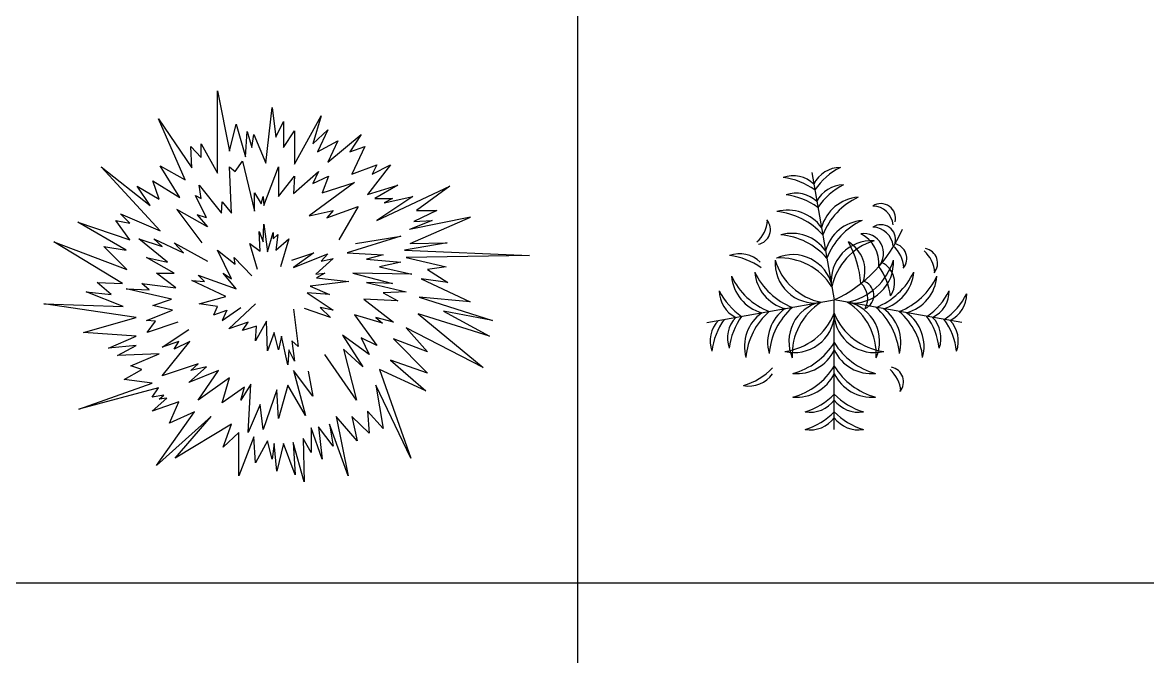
# Model space of a CAD drawing. Header units: inches. Extents: x 7658 to 73799, y 48 to 40262.
# Drawn here: x 53208 to 57548, y 7494 to 9939 of the extents above; entities that cross this region are included whole.
import ezdxf

# ---------------------------------------------------------------- set-up
doc = ezdxf.new("R2010")
doc.units = ezdxf.units.IN
doc.layers.add('www.cad-blocks.net', color=7, linetype='Continuous')

# ---------------------------------------------------------------- blocks, each defined once
blk = doc.blocks.new('A$C516926BB')
for p, q in [((43.9625, 38.5194), (43.9625, 0)), ((0, 7.0831), (60.3118, 7.0831))]:
    blk.add_line(p, q)
blk = doc.blocks.new('A$C4B2F0D41')
for p, q in [((0.671, 1.5073), (0.7173, 1.2754)), ((0.671, 1.1897), (0.671, 1.5073)), ((0.8566, 1.2287), (0.8816, 1.4428)), ((0.8816, 1.4428), (0.8961, 1.3285)), ((0.4428, 1.4002), (0.5712, 1.211)), ((0.5463, 1.1647), (0.4428, 1.4002)), ((0.8961, 1.3285), (0.9247, 1.3893)), ((0.9247, 1.3893), (0.9247, 1.2895)), ((0.9673, 1.2251), (1.0708, 1.4106)), ((1.0708, 1.4106), (1.0385, 1.3036)), ((0.7173, 1.2754), (0.7423, 1.3789)), ((0.7423, 1.3789), (0.7781, 1.2536)), ((0.7781, 1.2536), (0.7854, 1.3503)), ((0.7854, 1.3503), (0.8031, 1.2895)), ((0.9247, 1.2895), (0.9673, 1.3539)), ((0.9673, 1.3539), (0.9673, 1.2251)), ((1.0385, 1.3036), (1.0957, 1.3571)), ((1.0957, 1.3571), (1.0567, 1.2718)), ((0.6071, 1.3036), (0.671, 1.1897)), ((0.6071, 1.25), (0.6071, 1.3036)), ((0.8031, 1.2895), (0.8103, 1.3394)), ((0.8103, 1.3394), (0.8566, 1.2287)), ((1.0567, 1.2718), (1.1352, 1.3144)), ((1.0957, 1.2323), (1.2246, 1.3394)), ((1.1352, 1.3144), (1.0957, 1.2323)), ((1.2246, 1.3394), (1.1815, 1.2718)), ((0.5676, 1.2931), (0.6071, 1.25)), ((0.5712, 1.211), (0.5676, 1.2931)), ((1.1815, 1.2718), (1.2386, 1.2931)), ((1.2386, 1.2931), (1.1887, 1.186)), ((0.4496, 1.2183), (0.5463, 1.1647)), ((0.5249, 1.0967), (0.4496, 1.2183)), ((0.7391, 1.1969), (0.7677, 1.2359)), ((0.7677, 1.2359), (0.814, 1.0431)), ((1.1887, 1.186), (1.2849, 1.2219)), ((1.3384, 1.2219), (1.2495, 1.1075)), ((1.2672, 1.186), (1.3384, 1.2219)), ((1.2849, 1.2219), (1.2672, 1.186)), ((0.2214, 1.2146), (0.4106, 1.0649)), ((0.4496, 0.9683), (0.2214, 1.2146)), ((0.7173, 1.2146), (0.7391, 1.1969)), ((0.7246, 1.0363), (0.7173, 1.2146)), ((0.8498, 1.0649), (0.9065, 1.2146)), ((0.9065, 1.2146), (0.9065, 1.1003)), ((0.9065, 1.1003), (0.9673, 1.1788)), ((0.9637, 1.1112), (1.0603, 1.1969)), ((0.9673, 1.1788), (0.9637, 1.1112)), ((1.0603, 1.1969), (1.0385, 1.1502)), ((1.0385, 1.1502), (1.0993, 1.1788)), ((1.0993, 1.1788), (1.0744, 1.1148)), ((0.3607, 1.1398), (0.446, 1.0898)), ((0.4106, 1.0649), (0.3607, 1.1398)), ((0.421, 1.1611), (0.5249, 1.0967)), ((0.446, 1.0898), (0.421, 1.1611)), ((0.5998, 1.1434), (0.6856, 1.0363)), ((0.6071, 1.093), (0.5998, 1.1434)), ((1.1996, 1.1538), (1.0245, 1.0254)), ((1.0744, 1.1148), (1.1996, 1.1538)), ((1.2495, 1.1075), (1.367, 1.1434)), ((1.367, 1.1434), (1.2781, 1.093)), ((1.2849, 1.0077), (1.5671, 1.1398)), ((1.5671, 1.1398), (1.4387, 1.0467)), ((0.5853, 1.1039), (0.6071, 1.093)), ((0.6284, 1.0182), (0.5853, 1.1039)), ((0.814, 1.1148), (0.8389, 1.0717)), ((0.814, 1.0431), (0.814, 1.1148)), ((0.8389, 1.0717), (0.8462, 1.1003)), ((0.8462, 1.1003), (0.8498, 1.0649)), ((1.2781, 1.093), (1.3457, 1.093)), ((1.4242, 1.1003), (1.2849, 1.0077)), ((1.3135, 1.0753), (1.4242, 1.1003)), ((1.3457, 1.093), (1.3135, 1.0753)), ((0.5141, 1.0504), (0.6102, 0.922)), ((0.632, 0.9828), (0.5141, 1.0504)), ((0.6856, 1.0363), (0.6887, 1.079)), ((0.6887, 1.079), (0.7246, 1.0363)), ((1.0245, 1.0254), (1.1175, 1.0467)), ((1.0921, 1.0182), (1.2137, 1.0613)), ((1.1175, 1.0467), (1.0921, 1.0182)), ((1.2137, 1.0613), (1.1388, 0.9329)), ((1.5172, 1.0467), (1.4278, 1.0041)), ((1.4387, 1.0467), (1.5172, 1.0467)), ((0.132, 1.0005), (0.3321, 0.9329)), ((0.3176, 0.8934), (0.132, 1.0005)), ((0.2786, 1.0077), (0.3321, 0.9968)), ((0.3321, 0.9329), (0.2786, 1.0077)), ((0.2963, 1.0327), (0.4496, 0.9683)), ((0.3321, 0.9968), (0.2963, 1.0327)), ((0.5925, 1.029), (0.632, 0.9828)), ((0.6284, 1.0182), (0.5925, 1.029)), ((1.6473, 1.0202), (1.4111, 0.973)), ((1.4991, 1.0077), (1.4111, 0.973)), ((1.4138, 0.9183), (1.6473, 1.0202)), ((1.4278, 1.0041), (1.4991, 1.0077)), ((0.8316, 0.9646), (0.8462, 0.9256)), ((0.8353, 0.8898), (0.8316, 0.9646)), ((0.8462, 0.9256), (0.8498, 0.9932)), ((0.8498, 0.9932), (0.8639, 0.8861)), ((0.8639, 0.8861), (0.8852, 0.9614)), ((0.8852, 0.9614), (0.8852, 0.9365)), ((0.0395, 0.9256), (0.3212, 0.8185)), ((0.3035, 0.765), (0.0395, 0.9256)), ((0.3675, 0.9365), (0.4569, 0.9079)), ((0.4782, 0.8471), (0.3675, 0.9365)), ((0.4247, 0.9365), (0.539, 0.883)), ((0.4569, 0.9079), (0.4247, 0.9365)), ((0.5032, 0.922), (0.632, 0.8507)), ((0.539, 0.883), (0.5032, 0.922)), ((0.8244, 0.8185), (0.7958, 0.9183)), ((0.7958, 0.9183), (0.8353, 0.8898)), ((0.8852, 0.9365), (0.9033, 0.9542)), ((0.9033, 0.9542), (0.8961, 0.8934)), ((0.8961, 0.8934), (0.946, 0.9365)), ((0.946, 0.9365), (0.9138, 0.8294)), ((1.3779, 0.9469), (1.171, 0.883)), ((1.2028, 0.9183), (1.3779, 0.9469)), ((1.5562, 0.922), (1.392, 0.8934)), ((1.4138, 0.9183), (1.5562, 0.922)), ((0.2318, 0.9079), (0.3176, 0.8934)), ((0.3212, 0.8185), (0.2318, 0.9079)), ((0.671, 0.8934), (0.7391, 0.8398)), ((0.7246, 0.7827), (0.671, 0.8934)), ((0.9569, 0.8544), (1.0422, 0.883)), ((1.0422, 0.883), (0.9637, 0.8258)), ((0.9637, 0.8258), (1.0957, 0.8793)), ((1.0957, 0.8793), (1.0708, 0.8507)), ((1.171, 0.883), (1.3099, 0.8757)), ((1.3099, 0.8757), (1.2459, 0.858)), ((1.392, 0.8934), (1.8743, 0.8721)), ((1.8743, 0.8721), (1.3992, 0.8648)), ((0.3961, 0.8648), (0.4782, 0.8471)), ((0.5032, 0.8045), (0.3961, 0.8648)), ((0.7355, 0.8648), (0.8031, 0.7936)), ((0.7391, 0.8398), (0.7355, 0.8648)), ((1.1175, 0.8612), (1.0494, 0.8008)), ((1.0708, 0.8507), (1.1175, 0.8612)), ((1.2459, 0.858), (1.3779, 0.8471)), ((1.3779, 0.8471), (1.2958, 0.8294)), ((1.2958, 0.8294), (1.4206, 0.8008)), ((1.3992, 0.8648), (1.5526, 0.8294)), ((1.5526, 0.8294), (1.4814, 0.8185)), ((0.4356, 0.8045), (0.5032, 0.8045)), ((0.5104, 0.7473), (0.4356, 0.8045)), ((0.5962, 0.7972), (0.7423, 0.7437)), ((0.6211, 0.7722), (0.5962, 0.7972)), ((0.6924, 0.8045), (0.7246, 0.7827)), ((0.7423, 0.7437), (0.6924, 0.8045)), ((1.0494, 0.8008), (1.0853, 0.8045)), ((1.0853, 0.8045), (1.0531, 0.7863)), ((1.0531, 0.7863), (1.1778, 0.7722)), ((1.1923, 0.8045), (1.3457, 0.765)), ((1.4206, 0.8008), (1.1923, 0.8045)), ((1.4564, 0.7827), (1.6456, 0.6937)), ((1.5598, 0.7686), (1.4564, 0.7827)), ((1.4814, 0.8185), (1.5598, 0.7686)), ((0.2069, 0.7686), (0.3035, 0.765)), ((0.2604, 0.7223), (0.2069, 0.7686)), ((0.3176, 0.7437), (0.407, 0.74)), ((0.4927, 0.7042), (0.3176, 0.7437)), ((0.3784, 0.765), (0.5104, 0.7473)), ((0.407, 0.74), (0.3784, 0.765)), ((0.5712, 0.7759), (0.6211, 0.7722)), ((0.7032, 0.7151), (0.5712, 0.7759)), ((1.1778, 0.7722), (1.0281, 0.7541)), ((1.0281, 0.7541), (1.103, 0.7223)), ((1.2459, 0.7686), (1.3992, 0.7328)), ((1.3457, 0.765), (1.2459, 0.7686)), ((0.1642, 0.7328), (0.2604, 0.7223)), ((0.3072, 0.6756), (0.1642, 0.7328)), ((0.421, 0.6792), (0.4927, 0.7042)), ((0.5998, 0.6865), (0.7032, 0.7151)), ((1.0172, 0.7291), (1.1175, 0.6615)), ((1.103, 0.7223), (1.0172, 0.7291)), ((1.235, 0.7042), (1.3493, 0.6153)), ((1.367, 0.6974), (1.235, 0.7042)), ((1.3992, 0.7328), (1.3099, 0.7291)), ((1.3099, 0.7291), (1.367, 0.6974)), ((1.4491, 0.7114), (1.7313, 0.6225)), ((1.6456, 0.6937), (1.4491, 0.7114)), ((0, 0.6865), (0.3072, 0.6756)), ((0.3571, 0.6329), (0, 0.6865)), ((0.3961, 0.6225), (0.4964, 0.6615)), ((0.4964, 0.6615), (0.421, 0.6792)), ((0.671, 0.6756), (0.5998, 0.6865)), ((0.657, 0.6438), (0.671, 0.6756)), ((0.657, 0.6438), (0.7069, 0.6615)), ((0.6887, 0.6225), (0.7604, 0.6724)), ((0.7069, 0.6615), (0.6887, 0.6225)), ((0.7141, 0.5903), (0.8176, 0.6865)), ((0.9637, 0.6652), (0.9818, 0.5222)), ((1.1066, 0.6329), (1.0068, 0.6688)), ((1.0671, 0.6724), (1.1066, 0.6329)), ((1.1175, 0.6615), (1.0671, 0.6724)), ((1.5422, 0.6579), (1.7205, 0.5617)), ((1.7313, 0.6225), (1.5422, 0.6579)), ((0.1533, 0.5759), (0.3571, 0.6329)), ((0.4319, 0.6189), (0.3961, 0.6225)), ((0.3997, 0.5758), (0.4319, 0.6189)), ((0.5177, 0.6153), (0.3997, 0.5758)), ((0.789, 0.6153), (0.7141, 0.5903)), ((0.7677, 0.583), (0.789, 0.6153)), ((0.8602, 0.6189), (0.8176, 0.544)), ((0.8639, 0.5045), (0.8602, 0.6189)), ((1.1996, 0.6438), (1.2849, 0.5259)), ((1.3067, 0.6116), (1.1996, 0.6438)), ((1.2813, 0.6329), (1.3067, 0.6116)), ((1.3493, 0.6153), (1.2813, 0.6329)), ((1.4455, 0.6475), (1.6955, 0.4406)), ((1.7205, 0.5617), (1.4455, 0.6475)), ((0.3571, 0.5617), (0.1533, 0.5759)), ((0.4569, 0.5191), (0.5603, 0.5867)), ((0.8212, 0.6007), (0.7677, 0.583)), ((0.8176, 0.544), (0.8212, 0.6007)), ((0.8888, 0.5758), (0.8639, 0.5045)), ((0.9065, 0.5082), (0.8888, 0.5758)), ((1.1529, 0.5653), (1.2314, 0.4437)), ((1.2563, 0.4905), (1.1529, 0.5653)), ((1.3992, 0.5939), (1.4814, 0.5009)), ((1.6955, 0.4406), (1.3992, 0.5939)), ((0.25, 0.5154), (0.3571, 0.5617)), ((0.3571, 0.5259), (0.25, 0.5154)), ((0.2854, 0.4868), (0.3571, 0.5259)), ((0.5213, 0.5404), (0.4569, 0.5191)), ((0.4569, 0.4084), (0.564, 0.5404)), ((0.5032, 0.5118), (0.5213, 0.5404)), ((0.564, 0.5404), (0.5032, 0.5118)), ((0.9174, 0.5617), (0.9065, 0.5082)), ((0.9424, 0.451), (0.9174, 0.5617)), ((0.9569, 0.544), (0.9673, 0.4655)), ((0.9818, 0.5222), (0.9569, 0.544)), ((1.2246, 0.5545), (1.2563, 0.4905)), ((1.2849, 0.5259), (1.2246, 0.5545)), ((1.3493, 0.5508), (1.4814, 0.4188)), ((1.4814, 0.5009), (1.3493, 0.5508)), ((0.446, 0.4937), (0.2854, 0.4868)), ((0.3357, 0.4474), (0.446, 0.4937)), ((0.946, 0.5082), (0.9424, 0.451)), ((0.9673, 0.4655), (0.946, 0.5082)), ((1.2064, 0.3153), (1.0853, 0.4905)), ((1.1565, 0.5118), (1.2064, 0.3153)), ((1.2314, 0.4437), (1.1565, 0.5118)), ((0.3784, 0.4333), (0.3357, 0.4474)), ((0.5962, 0.4546), (0.4569, 0.4084)), ((0.5603, 0.3834), (0.6284, 0.4437)), ((0.5676, 0.4297), (0.5962, 0.4546)), ((0.6284, 0.4437), (0.5676, 0.4297)), ((1.3384, 0.4687), (1.4741, 0.3512)), ((1.4814, 0.4188), (1.3384, 0.4687)), ((0.3103, 0.3938), (0.3784, 0.4333)), ((0.4179, 0.3798), (0.3103, 0.3938)), ((0.6747, 0.4297), (0.5603, 0.3834)), ((0.5962, 0.3153), (0.6747, 0.4297)), ((0.7173, 0.4011), (0.5962, 0.3153)), ((0.6887, 0.3049), (0.7173, 0.4011)), ((0.9637, 0.4297), (1.0104, 0.255)), ((1.0385, 0.3299), (0.9637, 0.4297)), ((1.0208, 0.4261), (1.0385, 0.3299)), ((1.2958, 0.4333), (1.4169, 0.0907)), ((1.4741, 0.3512), (1.2958, 0.4333)), ((0.1357, 0.28), (0.4179, 0.3798)), ((0.4428, 0.3621), (0.1357, 0.28)), ((0.4179, 0.3262), (0.4428, 0.3621)), ((0.7745, 0.3653), (0.6887, 0.3049)), ((0.7994, 0.3761), (0.7604, 0.3153)), ((0.7604, 0.3153), (0.7745, 0.3653)), ((0.789, 0.1906), (0.7994, 0.3761)), ((0.8997, 0.3548), (0.8462, 0.2015)), ((0.9065, 0.2441), (0.8997, 0.3548)), ((0.9424, 0.3725), (0.9065, 0.2441)), ((1.0104, 0.255), (0.9424, 0.3725)), ((1.2813, 0.3725), (1.3099, 0.2051)), ((1.4169, 0.0907), (1.2813, 0.3725)), ((0.4641, 0.3335), (0.4179, 0.3262)), ((0.4179, 0.2727), (0.4746, 0.3226)), ((0.5213, 0.3085), (0.4179, 0.2727)), ((0.446, 0.319), (0.4641, 0.3335)), ((0.4746, 0.3226), (0.446, 0.319)), ((0.4855, 0.2264), (0.5213, 0.3085)), ((0.4356, 0.0622), (0.5817, 0.2691)), ((0.5817, 0.2691), (0.4855, 0.2264)), ((0.8353, 0.2976), (0.789, 0.1906)), ((0.8462, 0.2015), (0.8353, 0.2976)), ((1.2495, 0.2727), (1.2563, 0.1869)), ((1.3099, 0.2051), (1.2495, 0.2727)), ((0.6461, 0.2514), (0.4356, 0.0622)), ((0.5068, 0.0907), (0.6461, 0.2514)), ((0.7246, 0.2228), (0.5068, 0.0907)), ((0.6924, 0.1334), (0.7246, 0.2228)), ((1.103, 0.2228), (1.1175, 0.137)), ((1.1742, 0.0231), (1.103, 0.2228)), ((1.1279, 0.2514), (1.1742, 0.0231)), ((1.21, 0.1584), (1.1279, 0.2514)), ((1.1887, 0.2514), (1.21, 0.1584)), ((1.2563, 0.1869), (1.1887, 0.2514)), ((0.7532, 0.1906), (0.6924, 0.1334)), ((0.7532, 0.0231), (0.7532, 0.1906)), ((1.0317, 0.2083), (1.0316, 0.1126)), ((1.0744, 0.0871), (1.0317, 0.2083)), ((1.0603, 0.2119), (1.0744, 0.0871)), ((1.1175, 0.137), (1.0603, 0.2119)), ((0.8103, 0.1729), (0.7532, 0.0231)), ((0.8176, 0.0731), (0.8103, 0.1729)), ((0.8639, 0.1584), (0.8176, 0.0731)), ((0.8816, 0.0871), (0.8639, 0.1584)), ((0.8888, 0.1479), (0.8816, 0.0871)), ((0.8997, 0.0408), (0.8888, 0.1479)), ((0.9247, 0.1479), (0.8997, 0.0408)), ((0.9709, 0.0263), (0.9247, 0.1479)), ((0.9631, 0.1509), (0.9709, 0.0263)), ((1.0054, 0), (0.9631, 0.1509)), ((1.0316, 0.1126), (1.0007, 0.1666)), ((1.0007, 0.1666), (1.0054, 0))]:
    blk.add_line(p, q)
blk = doc.blocks.new('A$C2E6F2E71')
at = {"linetype": 'ByBlock'}
for p in [(0.4054, 0.9919), (0, 0.413), (0.4922, 0), (0.9843, 0.413)]:
    blk.add_line(p, (0.4922, 0.4998), dxfattribs=at)
for centre, radius, start, end in [((0.5168, 0.8956), 0.1154, 90.3757, 153.71), ((0.6324, 0.7788), 0.2596, 116.6206, 145.9237), ((0.3337, 0.8633), 0.1154, 46.29, 109.6243), ((0.265, 0.714), 0.2596, 54.0763, 83.3794), ((0.5286, 0.8284), 0.1154, 90.3757, 153.71), ((0.6442, 0.7116), 0.2596, 116.6206, 145.9237), ((0.3455, 0.7961), 0.1154, 46.29, 109.6243), ((0.2768, 0.6469), 0.2596, 54.0763, 83.3794), ((0.5971, 0.7368), 0.1598, 94.6063, 164.7511), ((0.6973, 0.6532), 0.2678, 114.9634, 158.6288), ((0.6721, 0.8143), 0.057, 347.0577, 122.8533), ((0.3125, 0.6866), 0.1598, 35.2489, 105.3937), ((0.2469, 0.5738), 0.2678, 41.3712, 85.0366), ((0.6394, 0.7822), 0.08, 5.1845, 88.654), ((0.1105, 0.8167), 0.125, 311.7894, 355.382), ((0.1884, 0.7712), 0.0575, 281.2525, 40.258), ((0.6129, 0.6472), 0.1598, 94.6063, 164.7511), ((0.7131, 0.5637), 0.2678, 114.9634, 158.6288), ((0.6721, 0.7329), 0.057, 347.0577, 122.8533), ((0.3283, 0.5971), 0.1598, 35.2489, 105.3937), ((0.2627, 0.4843), 0.2678, 41.3712, 85.0366), ((0.2599, 0.9872), 0.5399, 295.4772, 336.6585), ((0.6061, 0.6792), 0.0765, 318.8744, 98.9763), ((0.5396, 0.6424), 0.1249, 353.7536, 64.097), ((0.6394, 0.7008), 0.08, 5.1845, 88.654), ((0.636, 0.5726), 0.1557, 86.3654, 186.5741), ((0.714, 0.5025), 0.2356, 106.8122, 168.3335), ((0.4811, 0.6122), 0.1295, 341.4477, 59.3672), ((0.1748, 0.5245), 0.4222, 5.4007, 28.139), ((0.6367, 0.6148), 0.125, 4.618, 48.2106), ((0.7145, 0.6603), 0.0575, 319.742, 78.7475), ((0.8336, 0.6415), 0.0575, 319.742, 78.7475), ((0.1269, 0.5626), 0.1154, 46.29, 109.6243), ((0.0583, 0.4133), 0.2596, 54.0763, 83.3794), ((0.4193, 0.6436), 0.1557, 176.3654, 276.5741), ((0.4895, 0.7216), 0.2356, 196.8122, 258.3335), ((0.3321, 0.519), 0.1557, 13.4259, 113.6346), ((0.2828, 0.4264), 0.2356, 31.6665, 93.1878), ((0.4949, 0.7216), 0.2356, 281.6665, 343.1878), ((0.565, 0.6436), 0.1557, 263.4259, 3.6346), ((0.7557, 0.596), 0.125, 4.618, 48.2106), ((0.4617, 0.4828), 0.2499, 7.5759, 35.8942), ((0.6383, 0.5655), 0.0869, 324.9865, 64.4034), ((0.2552, 0.6047), 0.1598, 184.6063, 254.7511), ((0.3387, 0.7049), 0.2678, 204.9634, 248.6288), ((0.4283, 0.7207), 0.2678, 204.9634, 248.6288), ((0.3447, 0.6205), 0.1598, 184.6063, 254.7511), ((0.5884, 0.5185), 0.0563, 294.2257, 75.1279), ((0.5561, 0.7207), 0.2678, 291.3712, 335.0366), ((0.6396, 0.6205), 0.1598, 285.2489, 355.3937), ((0.6456, 0.7049), 0.2678, 291.3712, 335.0366), ((0.7292, 0.6047), 0.1598, 285.2489, 355.3937), ((0.1635, 0.5362), 0.1154, 180.3757, 243.71), ((0.2803, 0.6518), 0.2596, 206.6206, 235.9237), ((0.5436, 0.5057), 0.078, 330.4398, 48.6694), ((0.7041, 0.6518), 0.2596, 304.0763, 333.3794), ((0.8208, 0.5362), 0.1154, 296.29, 359.6243), ((0.7712, 0.64), 0.2596, 304.0763, 333.3794), ((0.888, 0.5244), 0.1154, 296.29, 359.6243), ((0.4729, 0.3397), 0.1557, 103.4259, 203.6346), ((0.5655, 0.2903), 0.2356, 121.6665, 183.1878), ((0.4188, 0.2903), 0.2356, 356.8122, 58.3335), ((0.5114, 0.3397), 0.1557, 336.3654, 76.5741), ((0.3451, 0.2844), 0.2596, 144.0763, 173.3794), ((0.3054, 0.3201), 0.1598, 125.2489, 195.3937), ((0.4181, 0.2545), 0.2678, 131.3712, 175.0366), ((0.3949, 0.3359), 0.1598, 125.2489, 195.3937), ((0.5077, 0.2703), 0.2678, 131.3712, 175.0366), ((0.2732, 0.5356), 0.2356, 276.8122, 338.3335), ((0.3379, 0.453), 0.1557, 256.3654, 356.5741), ((0.6465, 0.453), 0.1557, 183.4259, 283.6346), ((0.7111, 0.5356), 0.2356, 201.6665, 263.1878), ((0.4767, 0.2703), 0.2678, 4.9634, 48.6288), ((0.5895, 0.3359), 0.1598, 344.6063, 54.7511), ((0.5662, 0.2545), 0.2678, 4.9634, 48.6288), ((0.679, 0.3201), 0.1598, 344.6063, 54.7511), ((0.6393, 0.2844), 0.2596, 6.6206, 35.9237), ((0.1287, 0.3413), 0.1154, 136.29, 199.6243), ((0.2779, 0.2726), 0.2596, 144.0763, 173.3794), ((0.1958, 0.3531), 0.1154, 136.29, 199.6243), ((0.7885, 0.3531), 0.1154, 340.3757, 43.71), ((0.7064, 0.2726), 0.2596, 6.6206, 35.9237), ((0.8557, 0.3413), 0.1154, 340.3757, 43.71), ((0.2635, 0.4752), 0.2678, 284.9634, 328.6288), ((0.3477, 0.3755), 0.1598, 264.6063, 334.7511), ((0.7208, 0.4752), 0.2678, 211.3712, 255.0366), ((0.6367, 0.3755), 0.1598, 205.2489, 275.3937), ((0.0676, 0.4185), 0.2596, 286.6206, 315.9237), ((0.2635, 0.3843), 0.2678, 284.9634, 328.6288), ((0.7208, 0.3843), 0.2678, 211.3712, 255.0366), ((0.6242, 0.1387), 0.125, 4.618, 48.2106), ((0.702, 0.1842), 0.0575, 319.742, 78.7475), ((0.1612, 0.2834), 0.1154, 260.3757, 323.71), ((0.3477, 0.2846), 0.1598, 264.6063, 334.7511), ((0.6367, 0.2846), 0.1598, 205.2489, 275.3937), ((0.3056, 0.3175), 0.2596, 286.6206, 315.9237), ((0.6787, 0.3175), 0.2596, 224.0763, 253.3794), ((0.3992, 0.1824), 0.1154, 260.3757, 323.71), ((0.5851, 0.1824), 0.1154, 216.29, 279.6243), ((0.3056, 0.2493), 0.2596, 286.6206, 315.9237), ((0.3992, 0.1143), 0.1154, 260.3757, 323.71), ((0.6787, 0.2493), 0.2596, 224.0763, 253.3794), ((0.5851, 0.1143), 0.1154, 216.29, 279.6243)]:
    blk.add_arc(centre, radius, start, end, dxfattribs=at)

msp = doc.modelspace()

# ---------------------------------------------------------------- block references
at = {"xscale": 1000, "yscale": 1000, "zscale": 1000}
for name, p in [('A$C4B2F0D41', (53289.3, 8167.5)), ('A$C2E6F2E71', (55847.4, 8368.7))]:
    msp.add_blockref(name, p, dxfattribs=at)
at = {"layer": 'www.cad-blocks.net', "color": 155, "true_color": 0x546d8e, "xscale": 1000, "yscale": 1000, "zscale": 1000}
msp.add_blockref('A$C516926BB', (11386.7, 694.4), dxfattribs=at)

doc.saveas('drawing.dxf')
